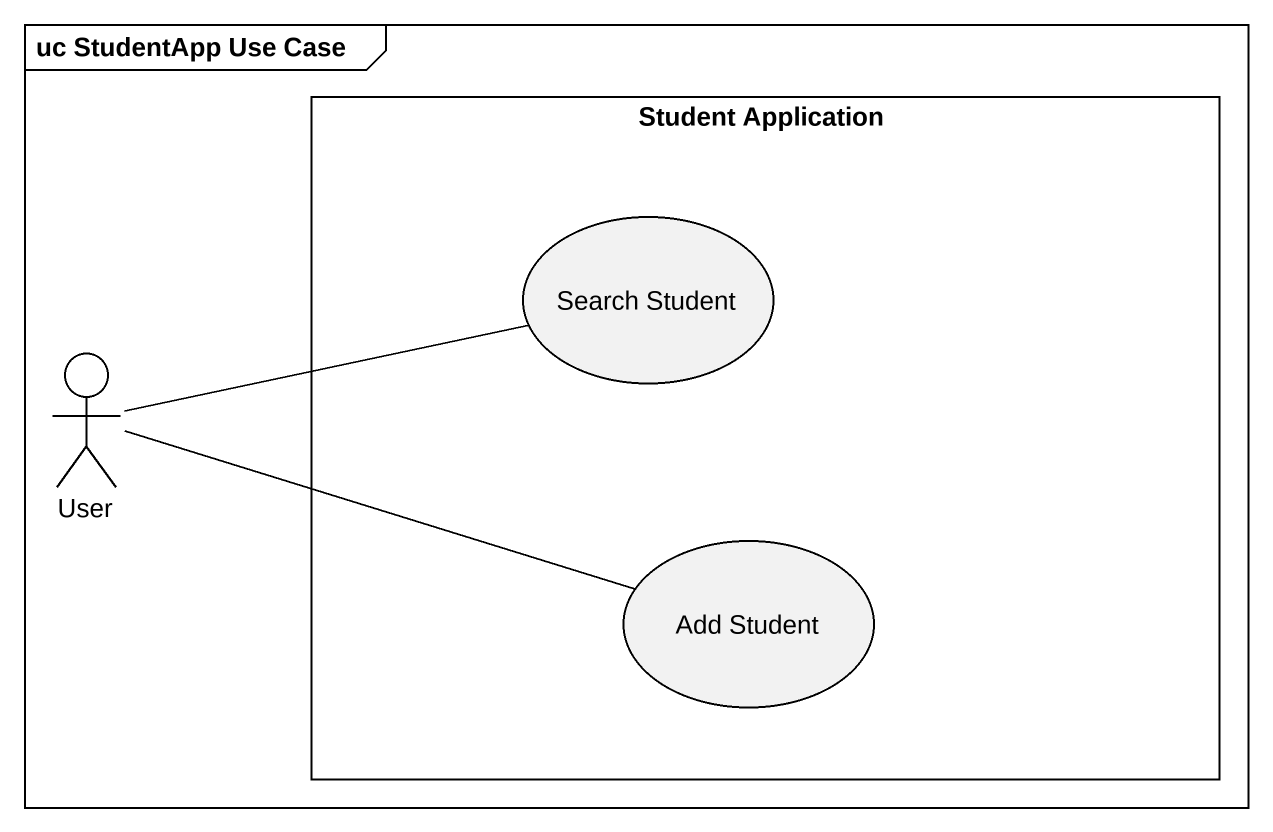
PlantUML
@startuml
mainframe uc StudentApp Use Case
rectangle "Student Application" as Student_Application {
  usecase "Search Student" as Search_Student
  usecase "Add Student" as Add_Student
}
actor User
User -right- Search_Student
User -right- Add_Student
@enduml
